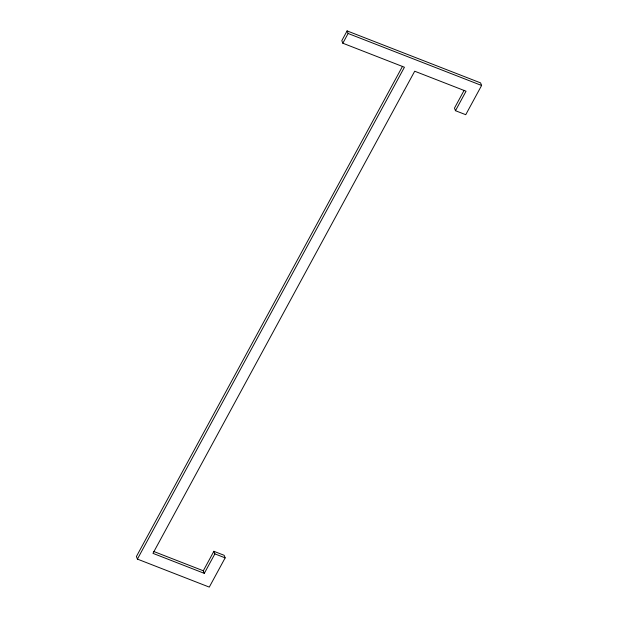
<?xml version="1.0" encoding="UTF-8"?>
<svg xmlns="http://www.w3.org/2000/svg" width="618" height="618" viewBox="0 0 618 618"><rect width="100%" height="100%" fill="white"/><g stroke="black" fill="none" stroke-linecap="round" stroke-linejoin="round"><path stroke-width="0.93" d="M464.118 90.336L454.462 108.119L455.474 110.699L465.74 114.701L481.6 85.477L480.588 82.897L347.1 30.9L341.816 40.641L342.828 43.221L404.435 67.223L137.412 559.097L209.286 587.1L225.153 557.876L224.141 555.296L213.874 551.302L203.299 570.777L204.303 573.357L214.879 553.882L213.874 551.302M342.828 43.221L348.112 33.48L347.1 30.9M402.503 66.335L136.4 556.524L137.412 559.097M455.474 110.699L466.049 91.217L414.701 71.217L152.963 553.357L204.303 573.357M348.112 33.48L481.6 85.477M214.879 553.882L225.153 557.876M153.727 551.472L203.299 570.777"/></g></svg>
